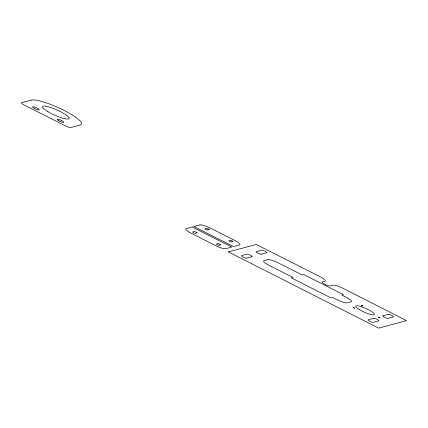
<?xml version="1.0" encoding="UTF-8"?>
<svg xmlns="http://www.w3.org/2000/svg" width="428" height="428" viewBox="0 0 428 428"><rect width="100%" height="100%" fill="white"/><g stroke="black" fill="none" stroke-linecap="round" stroke-linejoin="round"><path stroke-width="0.64" d="M195.275 233.255L196.778 232.848A1.45 0.284 24.2 0 0 195.922 232.062A1.45 0.284 24.2 0 0 194.269 231.58L192.766 231.981A1.45 0.284 24.2 0 0 193.504 232.709A1.45 0.284 24.2 0 0 195.238 233.265M207.617 229.948L209.121 229.542M219.05 245.287L220.559 244.886M231.393 241.986L232.902 241.579A1.45 0.284 24.2 0 0 232.04 240.793A1.45 0.284 24.2 0 0 230.387 240.311L228.884 240.713A1.45 0.284 24.2 0 0 229.627 241.44A1.45 0.284 24.2 0 0 231.361 241.997M246.469 258.148L251.926 256.688M261.203 254.205L266.66 252.739M373.698 318.33L368.24 319.791A2.894 0.562 24.2 0 0 369.936 321.326A2.894 0.562 24.2 0 0 373.27 322.338L378.726 320.877A2.894 0.562 24.2 0 0 377.143 319.395A2.894 0.562 24.2 0 0 373.735 318.32M382.974 315.843L388.431 314.382M209.164 229.536A1.45 0.284 24.2 0 0 208.265 228.755A1.45 0.284 24.2 0 0 206.612 228.274L205.108 228.675A1.45 0.284 24.2 0 0 205.847 229.403A1.45 0.284 24.2 0 0 207.58 229.959M219.018 245.298A1.45 0.284 24.2 0 1 217.285 244.746A1.45 0.284 24.2 0 1 216.541 244.019L218.045 243.612A1.45 0.284 24.2 0 1 219.698 244.099A1.45 0.284 24.2 0 1 220.597 244.875M261.166 254.216A2.894 0.562 24.2 0 1 257.758 253.135A2.894 0.562 24.2 0 1 256.174 251.659L261.631 250.193A2.894 0.562 24.2 0 1 264.964 251.204A2.894 0.562 24.2 0 1 266.697 252.734M388.464 314.371A2.894 0.562 24.2 0 1 391.877 315.452A2.894 0.562 24.2 0 1 393.46 316.929L388.003 318.389A2.894 0.562 24.2 0 1 384.67 317.383A2.894 0.562 24.2 0 1 382.932 315.853M246.432 258.159A2.894 0.562 24.2 0 1 243.024 257.078A2.894 0.562 24.2 0 1 241.44 255.602L246.897 254.141A2.894 0.562 24.2 0 1 250.23 255.152A2.894 0.562 24.2 0 1 251.964 256.677M361.216 305.271L362.88 306.009L361.221 305.255M378.406 317.132L380.075 317.876L378.406 317.132M228.306 251.873L378.256 327.923L378.914 328.078L406.595 320.658L343.422 288.509A9.122 1.771 24.2 0 0 332.861 285.203L330.229 285.909A4.558 0.888 24.2 0 1 324.948 284.256A4.558 0.888 24.2 0 1 322.3 281.897L324.938 281.196A9.122 1.771 24.2 0 0 319.646 276.477L256.324 244.5L228.343 251.857M353.052 307.443L354.716 308.192L353.052 307.443M31.025 100.157L21.614 102.672A4.558 0.888 24.2 0 0 24.257 105.031L65.468 125.891A4.558 0.888 24.2 0 0 70.748 127.544L80.336 124.976A28.28 5.494 24.2 0 0 63.66 110.215A28.28 5.494 24.2 0 0 31.025 100.157M192.183 226.974L186.057 228.616A9.122 1.771 24.2 0 0 191.348 233.33L215.124 245.367A9.122 1.771 24.2 0 0 225.684 248.673L231.805 247.031L192.183 226.974M199.978 224.887L193.852 226.524L233.479 246.587L239.605 244.944A9.122 1.771 24.2 0 0 234.314 240.226L210.539 228.194A9.122 1.771 24.2 0 0 199.978 224.887M267.901 259.662L263.969 260.716A9.122 1.771 24.2 0 0 269.26 265.435L293.036 277.467L291.457 277.89L331.079 297.952L332.663 297.53L336.622 299.53A9.122 1.771 24.2 0 0 347.183 302.837L351.115 301.788A9.122 1.771 24.2 0 0 345.824 297.069L341.86 295.063L343.443 294.641L303.816 274.583L302.238 275.006L278.462 262.969A9.122 1.771 24.2 0 0 267.901 259.662M33.956 108.129A3.649 0.706 24.2 0 0 39.248 109.857A3.649 0.706 24.2 0 0 34.572 107.059A3.649 0.706 24.2 0 0 33.956 108.129M58.524 120.562A3.649 0.706 24.2 0 0 63.815 122.29A3.649 0.706 24.2 0 0 59.139 119.498A3.649 0.706 24.2 0 0 58.524 120.562M47.893 111.66A14.595 2.836 24.2 0 0 69.058 118.572A14.595 2.836 24.2 0 0 50.36 107.391A14.595 2.836 24.2 0 0 47.893 111.66M359.285 309.562A10.261 1.996 24.2 0 0 374.361 314.617A10.261 1.996 24.2 0 0 361.521 306.785A10.261 1.996 24.2 0 0 359.285 309.562"/></g></svg>
